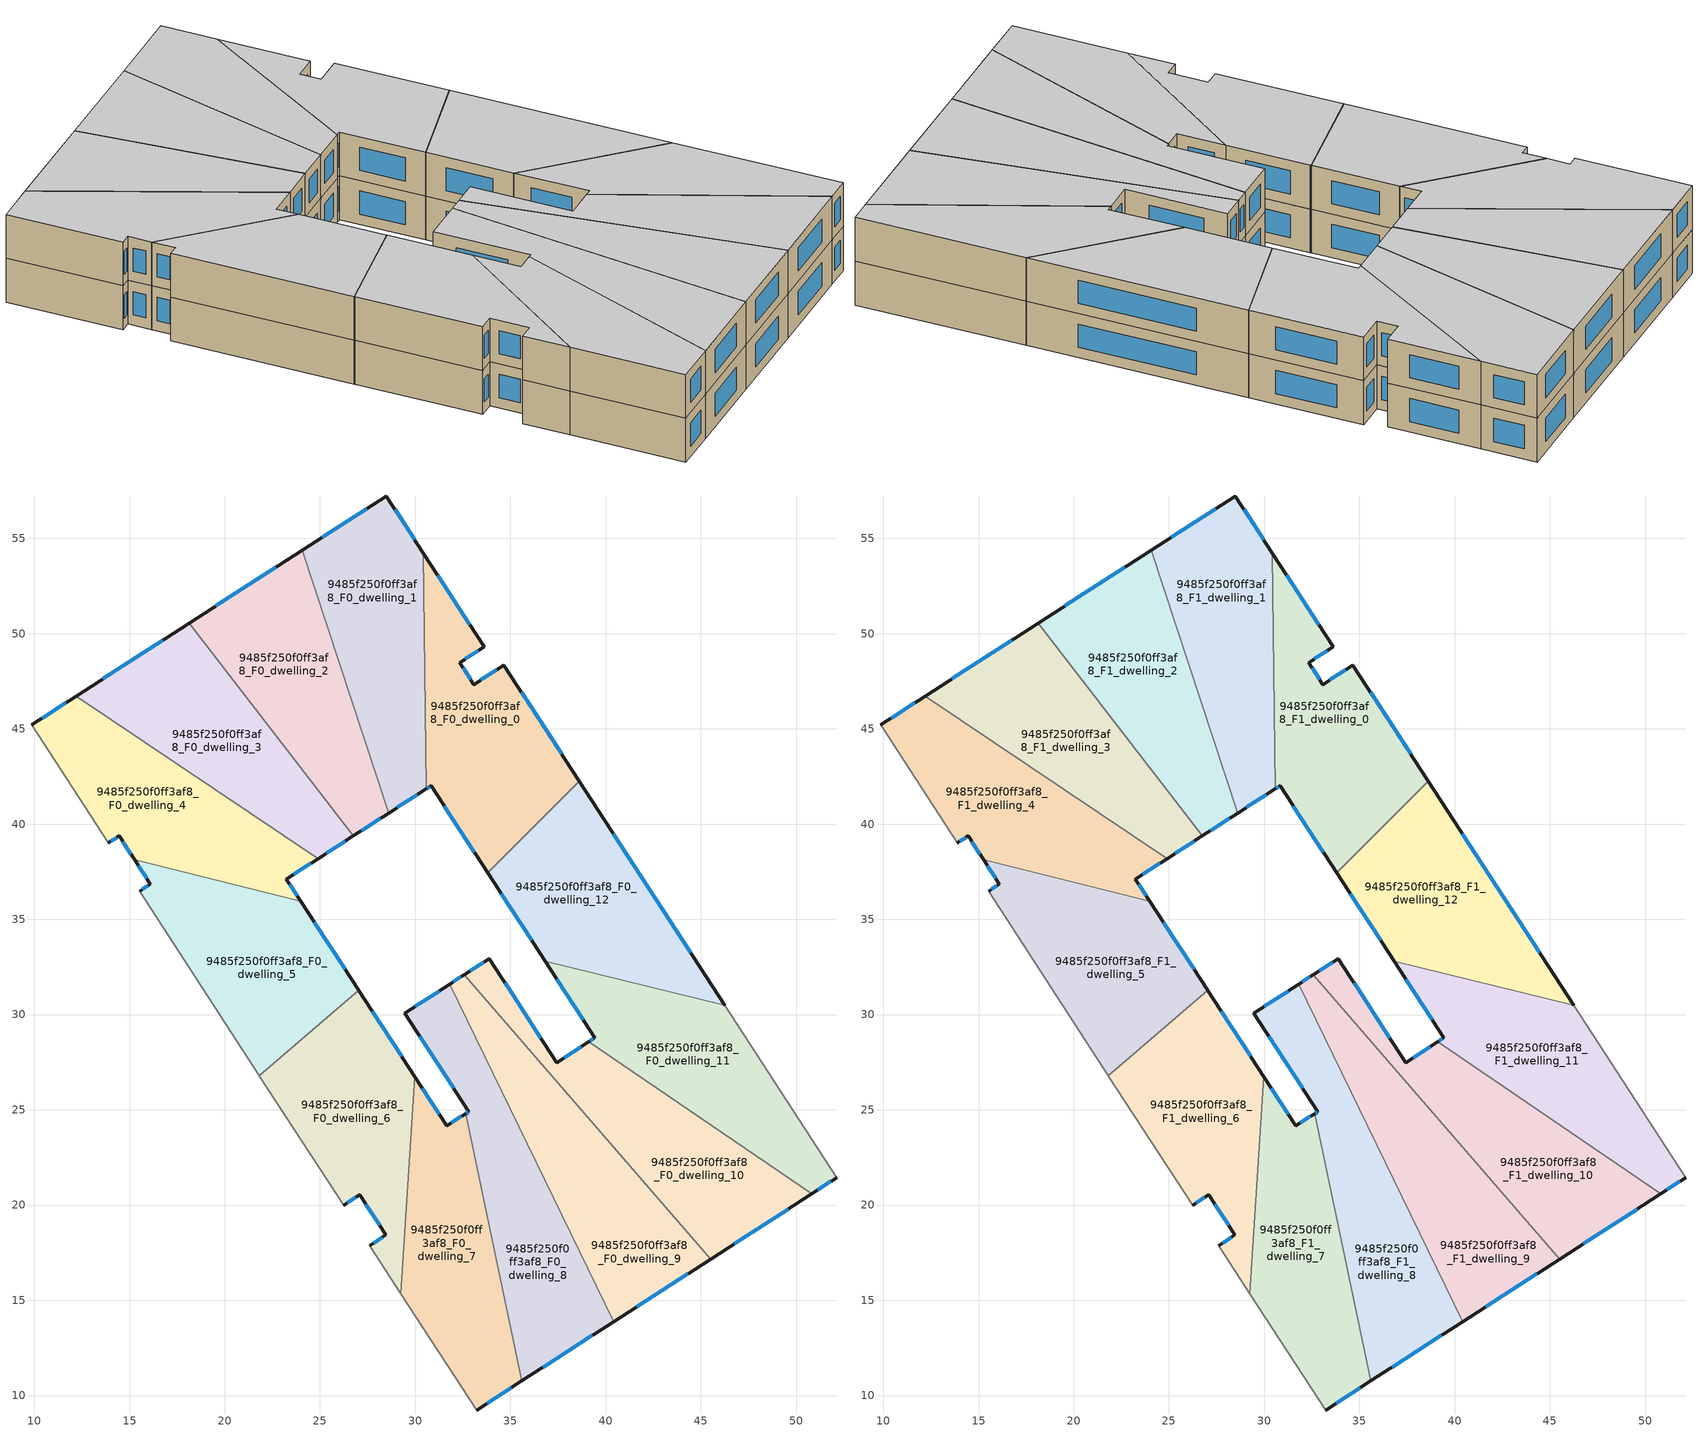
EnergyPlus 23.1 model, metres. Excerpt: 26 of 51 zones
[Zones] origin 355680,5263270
9485f250f0ff3af8_F0_dwelling_0
 floor ground (EU_floor_Construction): 33.62,49.3 32.34,48.48 33.09,47.33 34.66,48.35 38.61,42.26 33.8,37.45 30.83,42.01 30.58,41.85 30.43,54.22 z0
 wall outside (EU_wall_Construction): 38.61,42.26 34.66,48.35 33.09,47.33 32.34,48.48 33.62,49.3 30.43,54.22 / 30.58,41.85 30.83,42.01 33.8,37.45 z0:3
 wall to 9485f250f0ff3af8_F0_dwelling_12 (EU_wall_Construction): 33.8,37.45 38.61,42.26 z0:3
 wall to 9485f250f0ff3af8_F0_dwelling_1 (EU_wall_Construction): 30.43,54.22 30.58,41.85 z0:3
 window (EU_Window_Construction): 32.91,47.6 32.51,48.21 / 34.29,48.11 33.45,47.57 / 37.68,43.69 35.58,46.92 / 31.53,40.94 33.1,38.52 / 30.63,41.89 30.77,41.97 / 32.87,50.46 31.18,53.07 / 32.64,48.67 33.32,49.11 z0.7:2.3
9485f250f0ff3af8_F0_dwelling_1
 floor ground (EU_floor_Construction): 28.48,57.23 30.43,54.22 30.58,41.85 28.61,40.58 24.08,54.38 z0
 wall outside (EU_wall_Construction): 28.61,40.58 30.58,41.85 / 30.43,54.22 28.48,57.23 24.08,54.38 z0:3
 wall to 9485f250f0ff3af8_F0_dwelling_2 (EU_wall_Construction): 24.08,54.38 28.61,40.58 z0:3
 window (EU_Window_Construction): 29.07,40.88 30.11,41.55 / 27.45,56.56 25.11,55.05 / 29.98,54.93 28.94,56.52 z0.7:2.3
9485f250f0ff3af8_F0_dwelling_10
 floor ground (EU_floor_Construction): 50.83,20.6 45.51,17.17 32.58,32.09 33.9,32.94 37.43,27.48 39.11,28.57 z0
 wall outside (EU_wall_Construction): 39.11,28.57 37.43,27.48 33.9,32.94 32.58,32.09 / 45.51,17.17 50.83,20.6 z0:3
 wall to 9485f250f0ff3af8_F0_dwelling_9 (EU_wall_Construction): 32.58,32.09 45.51,17.17 z0:3
 wall to 9485f250f0ff3af8_F0_dwelling_11 (EU_wall_Construction): 50.83,20.6 39.11,28.57 z0:3
 window (EU_Window_Construction): 36.6,28.76 34.73,31.66 / 38.71,28.31 37.83,27.74 / 46.76,17.97 49.58,19.79 / 33.59,32.74 32.89,32.29 z0.7:2.3
9485f250f0ff3af8_F0_dwelling_11
 floor ground (EU_floor_Construction): 46.26,30.48 52.14,21.44 50.83,20.6 39.11,28.57 39.43,28.78 36.82,32.8 z0
 wall outside (EU_wall_Construction): 36.82,32.8 39.43,28.78 39.11,28.57 / 50.83,20.6 52.14,21.44 z0:3
 wall to 9485f250f0ff3af8_F0_dwelling_12 (EU_wall_Construction): 46.26,30.48 36.82,32.8 z0:3
 wall adiabatic (EU_wall_Construction): 52.14,21.44 46.26,30.48 z0:3
 window (EU_Window_Construction): 39.36,28.73 39.18,28.62 / 37.43,31.86 38.82,29.72 / 51.14,20.79 51.83,21.24 z0.7:2.3
9485f250f0ff3af8_F0_dwelling_12
 floor ground (EU_floor_Construction): 38.61,42.26 46.26,30.48 36.82,32.8 33.8,37.45 z0
 wall outside (EU_wall_Construction): 33.8,37.45 36.82,32.8 / 46.26,30.48 38.61,42.26 z0:3
 window (EU_Window_Construction): 34.51,36.35 36.11,33.89 / 44.46,33.25 40.41,39.49 z0.7:2.3
9485f250f0ff3af8_F0_dwelling_2
 floor ground (EU_floor_Construction): 24.08,54.38 28.61,40.58 26.75,39.38 18.14,50.55 z0
 wall outside (EU_wall_Construction): 26.75,39.38 28.61,40.58 / 24.08,54.38 18.14,50.55 z0:3
 wall to 9485f250f0ff3af8_F0_dwelling_3 (EU_wall_Construction): 18.14,50.55 26.75,39.38 z0:3
 window (EU_Window_Construction): 27.19,39.66 28.17,40.3 / 22.68,53.48 19.54,51.45 z0.7:2.3
9485f250f0ff3af8_F0_dwelling_3
 floor ground (EU_floor_Construction): 18.14,50.55 26.75,39.38 24.9,38.19 12.2,46.72 z0
 wall outside (EU_wall_Construction): 24.9,38.19 26.75,39.38 / 18.14,50.55 12.2,46.72 z0:3
 wall to 9485f250f0ff3af8_F0_dwelling_4 (EU_wall_Construction): 12.2,46.72 24.9,38.19 z0:3
 window (EU_Window_Construction): 25.33,38.47 26.32,39.1 / 16.75,49.65 13.6,47.62 z0.7:2.3
9485f250f0ff3af8_F0_dwelling_4
 floor ground (EU_floor_Construction): 24.9,38.19 23.24,37.12 23.99,35.96 15.27,38.12 14.45,39.38 13.89,39.02 9.86,45.21 12.2,46.72 z0
 wall outside (EU_wall_Construction): 12.2,46.72 9.86,45.21 / 23.99,35.96 23.24,37.12 24.9,38.19 / 13.89,39.02 14.45,39.38 15.27,38.12 z0:3
 wall adiabatic (EU_wall_Construction): 9.86,45.21 13.89,39.02 z0:3
 wall to 9485f250f0ff3af8_F0_dwelling_5 (EU_wall_Construction): 15.27,38.12 23.99,35.96 z0:3
 window (EU_Window_Construction): 11.65,46.37 10.41,45.56 / 23.63,37.37 24.51,37.94 / 23.82,36.23 23.42,36.85 / 14.64,39.09 15.08,38.42 / 14.02,39.1 14.32,39.3 z0.7:2.3
9485f250f0ff3af8_F0_dwelling_5
 floor ground (EU_floor_Construction): 23.99,35.96 27.04,31.27 21.82,26.79 15.53,36.49 16.09,36.85 15.27,38.12 z0
 wall outside (EU_wall_Construction): 15.27,38.12 16.09,36.85 15.53,36.49 / 27.04,31.27 23.99,35.96 z0:3
 wall to 9485f250f0ff3af8_F0_dwelling_6 (EU_wall_Construction): 21.82,26.79 27.04,31.27 z0:3
 wall adiabatic (EU_wall_Construction): 15.53,36.49 21.82,26.79 z0:3
 window (EU_Window_Construction): 15.96,36.76 15.66,36.57 / 15.46,37.82 15.9,37.15 / 26.33,32.37 24.71,34.86 z0.7:2.3
9485f250f0ff3af8_F0_dwelling_6
 floor ground (EU_floor_Construction): 27.07,31.23 29.98,26.75 29.25,15.35 27.61,17.87 28.46,18.43 27.09,20.54 26.24,19.99 21.85,26.75 21.82,26.79 27.04,31.27 z0
 wall outside (EU_wall_Construction): 26.24,19.99 27.09,20.54 28.46,18.43 27.61,17.87 / 29.98,26.75 27.07,31.23 27.04,31.27 z0:3
 wall adiabatic (EU_wall_Construction): 21.82,26.79 21.85,26.75 26.24,19.99 / 27.61,17.87 29.25,15.35 z0:3
 wall to 9485f250f0ff3af8_F0_dwelling_7 (EU_wall_Construction): 29.25,15.35 29.98,26.75 z0:3
 window (EU_Window_Construction): 27.41,20.05 28.14,18.93 / 26.44,20.12 26.89,20.41 / 29.29,27.8 27.75,30.18 / 28.26,18.3 27.81,18 z0.7:2.3
9485f250f0ff3af8_F0_dwelling_7
 floor ground (EU_floor_Construction): 32.65,24.8 35.59,10.76 33.23,9.24 29.25,15.35 29.98,26.75 31.66,24.16 z0
 wall outside (EU_wall_Construction): 32.65,24.8 31.66,24.16 29.98,26.75 / 33.23,9.24 35.59,10.76 z0:3
 wall to 9485f250f0ff3af8_F0_dwelling_8 (EU_wall_Construction): 35.59,10.76 32.65,24.8 z0:3
 wall adiabatic (EU_wall_Construction): 29.25,15.35 33.23,9.24 z0:3
 window (EU_Window_Construction): 31.27,24.76 30.37,26.14 / 32.42,24.65 31.9,24.31 / 33.79,9.6 35.04,10.41 z0.7:2.3
9485f250f0ff3af8_F0_dwelling_8
 floor ground (EU_floor_Construction): 31.82,31.59 40.43,13.88 35.59,10.76 32.65,24.8 32.81,24.91 29.46,30.07 z0
 wall outside (EU_wall_Construction): 31.82,31.59 29.46,30.07 32.81,24.91 32.65,24.8 / 35.59,10.76 40.43,13.88 z0:3
 wall to 9485f250f0ff3af8_F0_dwelling_9 (EU_wall_Construction): 40.43,13.88 31.82,31.59 z0:3
 window (EU_Window_Construction): 31.26,31.24 30.01,30.43 / 36.73,11.5 39.29,13.15 / 32.77,24.88 32.69,24.83 / 30.25,28.86 32.02,26.12 z0.7:2.3
9485f250f0ff3af8_F0_dwelling_9
 floor ground (EU_floor_Construction): 32.58,32.09 45.51,17.17 40.43,13.88 31.82,31.59 z0
 wall outside (EU_wall_Construction): 40.43,13.88 45.51,17.17 / 32.58,32.09 31.82,31.59 z0:3
 window (EU_Window_Construction): 41.62,14.65 44.32,16.39 / 32.4,31.97 32,31.71 z0.7:2.3
9485f250f0ff3af8_F1_dwelling_0
 floor to 9485f250f0ff3af8_F0_dwelling_0 (EU_floor_Construction): 33.62,49.3 32.34,48.48 33.09,47.33 34.66,48.35 38.61,42.26 33.8,37.45 30.83,42.01 30.58,41.85 30.43,54.22 z3
 wall outside (EU_wall_Construction): 38.61,42.26 34.66,48.35 33.09,47.33 32.34,48.48 33.62,49.3 30.43,54.22 / 30.58,41.85 30.83,42.01 33.8,37.45 z3:6
 wall to 9485f250f0ff3af8_F1_dwelling_12 (EU_wall_Construction): 33.8,37.45 38.61,42.26 z3:6
 wall to 9485f250f0ff3af8_F1_dwelling_1 (EU_wall_Construction): 30.43,54.22 30.58,41.85 z3:6
 window (EU_Window_Construction): 32.91,47.6 32.51,48.21 / 34.29,48.11 33.45,47.57 / 37.68,43.69 35.58,46.92 / 31.53,40.94 33.1,38.52 / 30.63,41.89 30.77,41.97 / 32.87,50.46 31.18,53.07 / 32.64,48.67 33.32,49.11 z3.7:5.3
 ceiling to 9485f250f0ff3af8_F2_dwelling_0 (EU_floor_Construction): 38.61,42.26 34.66,48.35 33.09,47.33 32.34,48.48 33.62,49.3 30.43,54.22 30.58,41.85 30.83,42.01 33.8,37.45 z6
9485f250f0ff3af8_F1_dwelling_1
 floor to 9485f250f0ff3af8_F0_dwelling_1 (EU_floor_Construction): 28.48,57.23 30.43,54.22 30.58,41.85 28.61,40.58 24.08,54.38 z3
 wall outside (EU_wall_Construction): 28.61,40.58 30.58,41.85 / 30.43,54.22 28.48,57.23 24.08,54.38 z3:6
 wall to 9485f250f0ff3af8_F1_dwelling_2 (EU_wall_Construction): 24.08,54.38 28.61,40.58 z3:6
 window (EU_Window_Construction): 29.07,40.88 30.11,41.55 / 27.45,56.56 25.11,55.05 / 29.98,54.93 28.94,56.52 z3.7:5.3
 ceiling to 9485f250f0ff3af8_F2_dwelling_1 (EU_floor_Construction): 30.58,41.85 30.43,54.22 28.48,57.23 24.08,54.38 28.61,40.58 z6
9485f250f0ff3af8_F1_dwelling_10
 floor to 9485f250f0ff3af8_F0_dwelling_10 (EU_floor_Construction): 50.83,20.6 45.51,17.17 32.58,32.09 33.9,32.94 37.43,27.48 39.11,28.57 z3
 wall outside (EU_wall_Construction): 39.11,28.57 37.43,27.48 33.9,32.94 32.58,32.09 / 45.51,17.17 50.83,20.6 z3:6
 wall to 9485f250f0ff3af8_F1_dwelling_9 (EU_wall_Construction): 32.58,32.09 45.51,17.17 z3:6
 wall to 9485f250f0ff3af8_F1_dwelling_11 (EU_wall_Construction): 50.83,20.6 39.11,28.57 z3:6
 window (EU_Window_Construction): 36.6,28.76 34.73,31.66 / 38.71,28.31 37.83,27.74 / 46.76,17.97 49.58,19.79 / 33.59,32.74 32.89,32.29 z3.7:5.3
 ceiling to 9485f250f0ff3af8_F2_dwelling_10 (EU_floor_Construction): 50.83,20.6 39.11,28.57 37.43,27.48 33.9,32.94 32.58,32.09 45.51,17.17 z6
9485f250f0ff3af8_F1_dwelling_11
 floor to 9485f250f0ff3af8_F0_dwelling_11 (EU_floor_Construction): 46.26,30.48 52.14,21.44 50.83,20.6 39.11,28.57 39.43,28.78 36.82,32.8 z3
 wall outside (EU_wall_Construction): 36.82,32.8 39.43,28.78 39.11,28.57 / 50.83,20.6 52.14,21.44 z3:6
 wall to 9485f250f0ff3af8_F1_dwelling_12 (EU_wall_Construction): 46.26,30.48 36.82,32.8 z3:6
 wall adiabatic (EU_wall_Construction): 52.14,21.44 46.26,30.48 z3:6
 window (EU_Window_Construction): 39.36,28.73 39.18,28.62 / 37.43,31.86 38.82,29.72 / 51.14,20.79 51.83,21.24 z3.7:5.3
 ceiling to 9485f250f0ff3af8_F2_dwelling_11 (EU_floor_Construction): 52.14,21.44 46.26,30.48 36.82,32.8 39.43,28.78 39.11,28.57 50.83,20.6 z6
9485f250f0ff3af8_F1_dwelling_12
 floor to 9485f250f0ff3af8_F0_dwelling_12 (EU_floor_Construction): 38.61,42.26 46.26,30.48 36.82,32.8 33.8,37.45 z3
 wall outside (EU_wall_Construction): 33.8,37.45 36.82,32.8 / 46.26,30.48 38.61,42.26 z3:6
 window (EU_Window_Construction): 34.51,36.35 36.11,33.89 / 44.46,33.25 40.41,39.49 z3.7:5.3
 ceiling to 9485f250f0ff3af8_F2_dwelling_12 (EU_floor_Construction): 46.26,30.48 38.61,42.26 33.8,37.45 36.82,32.8 z6
9485f250f0ff3af8_F1_dwelling_2
 floor to 9485f250f0ff3af8_F0_dwelling_2 (EU_floor_Construction): 24.08,54.38 28.61,40.58 26.75,39.38 18.14,50.55 z3
 wall outside (EU_wall_Construction): 26.75,39.38 28.61,40.58 / 24.08,54.38 18.14,50.55 z3:6
 wall to 9485f250f0ff3af8_F1_dwelling_3 (EU_wall_Construction): 18.14,50.55 26.75,39.38 z3:6
 window (EU_Window_Construction): 27.19,39.66 28.17,40.3 / 22.68,53.48 19.54,51.45 z3.7:5.3
 ceiling to 9485f250f0ff3af8_F2_dwelling_2 (EU_floor_Construction): 28.61,40.58 24.08,54.38 18.14,50.55 26.75,39.38 z6
9485f250f0ff3af8_F1_dwelling_3
 floor to 9485f250f0ff3af8_F0_dwelling_3 (EU_floor_Construction): 18.14,50.55 26.75,39.38 24.9,38.19 12.2,46.72 z3
 wall outside (EU_wall_Construction): 24.9,38.19 26.75,39.38 / 18.14,50.55 12.2,46.72 z3:6
 wall to 9485f250f0ff3af8_F1_dwelling_4 (EU_wall_Construction): 12.2,46.72 24.9,38.19 z3:6
 window (EU_Window_Construction): 25.33,38.47 26.32,39.1 / 16.75,49.65 13.6,47.62 z3.7:5.3
 ceiling to 9485f250f0ff3af8_F2_dwelling_3 (EU_floor_Construction): 26.75,39.38 18.14,50.55 12.2,46.72 24.9,38.19 z6
9485f250f0ff3af8_F1_dwelling_4
 floor to 9485f250f0ff3af8_F0_dwelling_4 (EU_floor_Construction): 24.9,38.19 23.24,37.12 23.99,35.96 15.27,38.12 14.45,39.38 13.89,39.02 9.86,45.21 12.2,46.72 z3
 wall outside (EU_wall_Construction): 12.2,46.72 9.86,45.21 / 23.99,35.96 23.24,37.12 24.9,38.19 / 13.89,39.02 14.45,39.38 15.27,38.12 z3:6
 wall adiabatic (EU_wall_Construction): 9.86,45.21 13.89,39.02 z3:6
 wall to 9485f250f0ff3af8_F1_dwelling_5 (EU_wall_Construction): 15.27,38.12 23.99,35.96 z3:6
 window (EU_Window_Construction): 11.65,46.37 10.41,45.56 / 23.63,37.37 24.51,37.94 / 23.82,36.23 23.42,36.85 / 14.64,39.09 15.08,38.42 / 14.02,39.1 14.32,39.3 z3.7:5.3
 ceiling to 9485f250f0ff3af8_F2_dwelling_4 (EU_floor_Construction): 23.99,35.96 23.24,37.12 24.9,38.19 12.2,46.72 9.86,45.21 13.89,39.02 14.45,39.38 15.27,38.12 z6
9485f250f0ff3af8_F1_dwelling_5
 floor to 9485f250f0ff3af8_F0_dwelling_5 (EU_floor_Construction): 23.99,35.96 27.04,31.27 21.82,26.79 15.53,36.49 16.09,36.85 15.27,38.12 z3
 wall outside (EU_wall_Construction): 15.27,38.12 16.09,36.85 15.53,36.49 / 27.04,31.27 23.99,35.96 z3:6
 wall to 9485f250f0ff3af8_F1_dwelling_6 (EU_wall_Construction): 21.82,26.79 27.04,31.27 z3:6
 wall adiabatic (EU_wall_Construction): 15.53,36.49 21.82,26.79 z3:6
 window (EU_Window_Construction): 15.96,36.76 15.66,36.57 / 15.46,37.82 15.9,37.15 / 26.33,32.37 24.71,34.86 z3.7:5.3
 ceiling to 9485f250f0ff3af8_F2_dwelling_5 (EU_floor_Construction): 27.04,31.27 23.99,35.96 15.27,38.12 16.09,36.85 15.53,36.49 21.82,26.79 z6
9485f250f0ff3af8_F1_dwelling_6
 floor to 9485f250f0ff3af8_F0_dwelling_6 (EU_floor_Construction): 27.07,31.23 29.98,26.75 29.25,15.35 27.61,17.87 28.46,18.43 27.09,20.54 26.24,19.99 21.85,26.75 21.82,26.79 27.04,31.27 z3
 wall outside (EU_wall_Construction): 26.24,19.99 27.09,20.54 28.46,18.43 27.61,17.87 / 29.98,26.75 27.07,31.23 27.04,31.27 z3:6
 wall adiabatic (EU_wall_Construction): 21.82,26.79 21.85,26.75 26.24,19.99 / 27.61,17.87 29.25,15.35 z3:6
 wall to 9485f250f0ff3af8_F1_dwelling_7 (EU_wall_Construction): 29.25,15.35 29.98,26.75 z3:6
 window (EU_Window_Construction): 27.41,20.05 28.14,18.93 / 26.44,20.12 26.89,20.41 / 29.29,27.8 27.75,30.18 / 28.26,18.3 27.81,18 z3.7:5.3
 ceiling to 9485f250f0ff3af8_F2_dwelling_6 (EU_floor_Construction): 29.25,15.35 29.98,26.75 27.07,31.23 27.04,31.27 21.82,26.79 21.85,26.75 26.24,19.99 27.09,20.54 28.46,18.43 27.61,17.87 z6
9485f250f0ff3af8_F1_dwelling_7
 floor to 9485f250f0ff3af8_F0_dwelling_7 (EU_floor_Construction): 32.65,24.8 35.59,10.76 33.23,9.24 29.25,15.35 29.98,26.75 31.66,24.16 z3
 wall outside (EU_wall_Construction): 32.65,24.8 31.66,24.16 29.98,26.75 / 33.23,9.24 35.59,10.76 z3:6
 wall to 9485f250f0ff3af8_F1_dwelling_8 (EU_wall_Construction): 35.59,10.76 32.65,24.8 z3:6
 wall adiabatic (EU_wall_Construction): 29.25,15.35 33.23,9.24 z3:6
 window (EU_Window_Construction): 31.27,24.76 30.37,26.14 / 32.42,24.65 31.9,24.31 / 33.79,9.6 35.04,10.41 z3.7:5.3
 ceiling to 9485f250f0ff3af8_F2_dwelling_7 (EU_floor_Construction): 35.59,10.76 32.65,24.8 31.66,24.16 29.98,26.75 29.25,15.35 33.23,9.24 z6
9485f250f0ff3af8_F1_dwelling_8
 floor to 9485f250f0ff3af8_F0_dwelling_8 (EU_floor_Construction): 31.82,31.59 40.43,13.88 35.59,10.76 32.65,24.8 32.81,24.91 29.46,30.07 z3
 wall outside (EU_wall_Construction): 31.82,31.59 29.46,30.07 32.81,24.91 32.65,24.8 / 35.59,10.76 40.43,13.88 z3:6
 wall to 9485f250f0ff3af8_F1_dwelling_9 (EU_wall_Construction): 40.43,13.88 31.82,31.59 z3:6
 window (EU_Window_Construction): 31.26,31.24 30.01,30.43 / 36.73,11.5 39.29,13.15 / 32.77,24.88 32.69,24.83 / 30.25,28.86 32.02,26.12 z3.7:5.3
 ceiling to 9485f250f0ff3af8_F2_dwelling_8 (EU_floor_Construction): 40.43,13.88 31.82,31.59 29.46,30.07 32.81,24.91 32.65,24.8 35.59,10.76 z6
9485f250f0ff3af8_F1_dwelling_9
 floor to 9485f250f0ff3af8_F0_dwelling_9 (EU_floor_Construction): 32.58,32.09 45.51,17.17 40.43,13.88 31.82,31.59 z3
 wall outside (EU_wall_Construction): 40.43,13.88 45.51,17.17 / 32.58,32.09 31.82,31.59 z3:6
 window (EU_Window_Construction): 41.62,14.65 44.32,16.39 / 32.4,31.97 32,31.71 z3.7:5.3
 ceiling to 9485f250f0ff3af8_F2_dwelling_9 (EU_floor_Construction): 45.51,17.17 32.58,32.09 31.82,31.59 40.43,13.88 z6
[Building]
EU S2 Campaign: North Axis=0; Terrain=City; Solar Distribution=FullExterior
[Site:Location]
Budapest.Ferenc.Liszt.Intl.AP: Latitude=47.437; Longitude=19.256; Time Zone=1; Elevation=185
[SizingPeriod:WeatherFileDays]
AnnualSizingPeriod: Begin Month=1; Begin Day of Month=1; End Month=12; End Day of Month=31; Day of Week for Start Day=Monday; Use Weather File Daylight Saving Period=No; Use Weather File Rain and Snow Indicators=No
[MATERIAL]
EU_InternalMass_Material: Roughness=MediumRough; Thickness=0.1; Conductivity=1; Density=1800; Specific Heat=900; Thermal Absorptance=0.9; Solar Absorptance=0.7; Visible Absorptance=0.7
[MATERIAL:NOMASS] Roughness=MediumRough; Thermal Absorptance=0.9; Solar Absorptance=0.7; Visible Absorptance=0.7
Name | Thermal Resistance
EU_wall_NoMass | 0.832559
EU_floor_NoMass | 0.872794
[WINDOWMATERIAL:SIMPLEGLAZINGSYSTEM]
EU_Window_SimpleGlazing: UFactor=2.79869; Solar Heat Gain Coefficient=0.75; Visible Transmittance=0.75
[CONSTRUCTION]
EU_wall_Construction: EU_wall_NoMass
EU_floor_Construction: EU_floor_NoMass
EU_Window_Construction: EU_Window_SimpleGlazing
EU_InternalMass_Construction: EU_InternalMass_Material
[ZONE] Type=1; Multiplier=1; Ceiling Height=autocalculate; Floor Area=autocalculate; Part of Total Floor Area=Yes
Name | Volume
9485f250f0ff3af8_F0_dwelling_0; 9485f250f0ff3af8_F1_dwelling_0 | 195.486
9485f250f0ff3af8_F0_dwelling_1; 9485f250f0ff3af8_F1_dwelling_1 | 195.469
9485f250f0ff3af8_F0_dwelling_10; 9485f250f0ff3af8_F1_dwelling_10 | 197.492
9485f250f0ff3af8_F0_dwelling_11; 9485f250f0ff3af8_F1_dwelling_11 | 193.465
9485f250f0ff3af8_F0_dwelling_12; 9485f250f0ff3af8_F1_dwelling_12 | 195.493
9485f250f0ff3af8_F0_dwelling_2; 9485f250f0ff3af8_F1_dwelling_2 | 195.481
9485f250f0ff3af8_F0_dwelling_3; 9485f250f0ff3af8_F1_dwelling_3 | 195.498
9485f250f0ff3af8_F0_dwelling_4; 9485f250f0ff3af8_F1_dwelling_4 | 195.478
9485f250f0ff3af8_F0_dwelling_5; 9485f250f0ff3af8_F1_dwelling_5 | 194.452
9485f250f0ff3af8_F0_dwelling_6; 9485f250f0ff3af8_F1_dwelling_6 | 186.937
9485f250f0ff3af8_F0_dwelling_7; 9485f250f0ff3af8_F1_dwelling_7 | 186.387
9485f250f0ff3af8_F0_dwelling_8; 9485f250f0ff3af8_F1_dwelling_8 | 205.27
9485f250f0ff3af8_F0_dwelling_9; 9485f250f0ff3af8_F1_dwelling_9 | 204.333
[INTERNALMASS] Construction=EU_InternalMass_Construction
Name | Zone or ZoneList | Surface Area
9485f250f0ff3af8_F0_dwelling_0_EU_InternalMass | 9485f250f0ff3af8_F0_dwelling_0 | 65.1623
9485f250f0ff3af8_F0_dwelling_1_EU_InternalMass | 9485f250f0ff3af8_F0_dwelling_1 | 65.1566
9485f250f0ff3af8_F0_dwelling_2_EU_InternalMass | 9485f250f0ff3af8_F0_dwelling_2 | 65.1602
9485f250f0ff3af8_F0_dwelling_3_EU_InternalMass | 9485f250f0ff3af8_F0_dwelling_3 | 65.1662
9485f250f0ff3af8_F0_dwelling_4_EU_InternalMass | 9485f250f0ff3af8_F0_dwelling_4 | 65.1592
9485f250f0ff3af8_F0_dwelling_5_EU_InternalMass | 9485f250f0ff3af8_F0_dwelling_5 | 64.8161
9485f250f0ff3af8_F0_dwelling_6_EU_InternalMass | 9485f250f0ff3af8_F0_dwelling_6 | 62.3179
9485f250f0ff3af8_F0_dwelling_7_EU_InternalMass | 9485f250f0ff3af8_F0_dwelling_7 | 62.1236
9485f250f0ff3af8_F0_dwelling_8_EU_InternalMass | 9485f250f0ff3af8_F0_dwelling_8 | 68.4243
9485f250f0ff3af8_F0_dwelling_9_EU_InternalMass | 9485f250f0ff3af8_F0_dwelling_9 | 68.1094
9485f250f0ff3af8_F0_dwelling_10_EU_InternalMass | 9485f250f0ff3af8_F0_dwelling_10 | 65.8312
9485f250f0ff3af8_F0_dwelling_11_EU_InternalMass | 9485f250f0ff3af8_F0_dwelling_11 | 64.4885
9485f250f0ff3af8_F0_dwelling_12_EU_InternalMass | 9485f250f0ff3af8_F0_dwelling_12 | 65.164
9485f250f0ff3af8_F1_dwelling_0_EU_InternalMass | 9485f250f0ff3af8_F1_dwelling_0 | 65.1623
9485f250f0ff3af8_F1_dwelling_1_EU_InternalMass | 9485f250f0ff3af8_F1_dwelling_1 | 65.1566
9485f250f0ff3af8_F1_dwelling_2_EU_InternalMass | 9485f250f0ff3af8_F1_dwelling_2 | 65.1602
9485f250f0ff3af8_F1_dwelling_3_EU_InternalMass | 9485f250f0ff3af8_F1_dwelling_3 | 65.1662
9485f250f0ff3af8_F1_dwelling_4_EU_InternalMass | 9485f250f0ff3af8_F1_dwelling_4 | 65.1592
9485f250f0ff3af8_F1_dwelling_5_EU_InternalMass | 9485f250f0ff3af8_F1_dwelling_5 | 64.8161
9485f250f0ff3af8_F1_dwelling_6_EU_InternalMass | 9485f250f0ff3af8_F1_dwelling_6 | 62.3179
9485f250f0ff3af8_F1_dwelling_7_EU_InternalMass | 9485f250f0ff3af8_F1_dwelling_7 | 62.1236
9485f250f0ff3af8_F1_dwelling_8_EU_InternalMass | 9485f250f0ff3af8_F1_dwelling_8 | 68.4243
9485f250f0ff3af8_F1_dwelling_9_EU_InternalMass | 9485f250f0ff3af8_F1_dwelling_9 | 68.1094
9485f250f0ff3af8_F1_dwelling_10_EU_InternalMass | 9485f250f0ff3af8_F1_dwelling_10 | 65.8312
9485f250f0ff3af8_F1_dwelling_11_EU_InternalMass | 9485f250f0ff3af8_F1_dwelling_11 | 64.4885
9485f250f0ff3af8_F1_dwelling_12_EU_InternalMass | 9485f250f0ff3af8_F1_dwelling_12 | 65.164
[OTHEREQUIPMENT] Fuel Type=Electricity; Design Level Calculation Method=Watts/Area; Power per Zone Floor Area=1; Fraction Latent=0; Fraction Radiant=0; Fraction Lost=0; Carbon Dioxide Generation Rate=0; EndUse Subcategory=EU_Step8_InternalGains
Name | Zone or ZoneList or Space or SpaceList | Schedule
EU_Step8_InternalGain_9485f250f0ff3af8_F0_dwelling_0_f000 | 9485f250f0ff3af8_F0_dwelling_0 | EU_Step8_GainSchedule_9485f250f0ff3af8_F0_dwelling_0_f000
EU_Step8_InternalGain_9485f250f0ff3af8_F0_dwelling_1_f000 | 9485f250f0ff3af8_F0_dwelling_1 | EU_Step8_GainSchedule_9485f250f0ff3af8_F0_dwelling_1_f000
EU_Step8_InternalGain_9485f250f0ff3af8_F0_dwelling_2_f000 | 9485f250f0ff3af8_F0_dwelling_2 | EU_Step8_GainSchedule_9485f250f0ff3af8_F0_dwelling_2_f000
EU_Step8_InternalGain_9485f250f0ff3af8_F0_dwelling_3_f000 | 9485f250f0ff3af8_F0_dwelling_3 | EU_Step8_GainSchedule_9485f250f0ff3af8_F0_dwelling_3_f000
EU_Step8_InternalGain_9485f250f0ff3af8_F0_dwelling_4_f000 | 9485f250f0ff3af8_F0_dwelling_4 | EU_Step8_GainSchedule_9485f250f0ff3af8_F0_dwelling_4_f000
EU_Step8_InternalGain_9485f250f0ff3af8_F0_dwelling_5_f000 | 9485f250f0ff3af8_F0_dwelling_5 | EU_Step8_GainSchedule_9485f250f0ff3af8_F0_dwelling_5_f000
EU_Step8_InternalGain_9485f250f0ff3af8_F0_dwelling_6_f000 | 9485f250f0ff3af8_F0_dwelling_6 | EU_Step8_GainSchedule_9485f250f0ff3af8_F0_dwelling_6_f000
EU_Step8_InternalGain_9485f250f0ff3af8_F0_dwelling_7_f000 | 9485f250f0ff3af8_F0_dwelling_7 | EU_Step8_GainSchedule_9485f250f0ff3af8_F0_dwelling_7_f000
EU_Step8_InternalGain_9485f250f0ff3af8_F0_dwelling_8_f000 | 9485f250f0ff3af8_F0_dwelling_8 | EU_Step8_GainSchedule_9485f250f0ff3af8_F0_dwelling_8_f000
EU_Step8_InternalGain_9485f250f0ff3af8_F0_dwelling_9_f000 | 9485f250f0ff3af8_F0_dwelling_9 | EU_Step8_GainSchedule_9485f250f0ff3af8_F0_dwelling_9_f000
EU_Step8_InternalGain_9485f250f0ff3af8_F0_dwelling_10_f000 | 9485f250f0ff3af8_F0_dwelling_10 | EU_Step8_GainSchedule_9485f250f0ff3af8_F0_dwelling_10_f000
EU_Step8_InternalGain_9485f250f0ff3af8_F0_dwelling_11_f000 | 9485f250f0ff3af8_F0_dwelling_11 | EU_Step8_GainSchedule_9485f250f0ff3af8_F0_dwelling_11_f000
EU_Step8_InternalGain_9485f250f0ff3af8_F0_dwelling_12_f000 | 9485f250f0ff3af8_F0_dwelling_12 | EU_Step8_GainSchedule_9485f250f0ff3af8_F0_dwelling_12_f000
EU_Step8_InternalGain_9485f250f0ff3af8_F1_dwelling_0_f000 | 9485f250f0ff3af8_F1_dwelling_0 | EU_Step8_GainSchedule_9485f250f0ff3af8_F1_dwelling_0_f000
EU_Step8_InternalGain_9485f250f0ff3af8_F1_dwelling_1_f000 | 9485f250f0ff3af8_F1_dwelling_1 | EU_Step8_GainSchedule_9485f250f0ff3af8_F1_dwelling_1_f000
EU_Step8_InternalGain_9485f250f0ff3af8_F1_dwelling_2_f000 | 9485f250f0ff3af8_F1_dwelling_2 | EU_Step8_GainSchedule_9485f250f0ff3af8_F1_dwelling_2_f000
EU_Step8_InternalGain_9485f250f0ff3af8_F1_dwelling_3_f000 | 9485f250f0ff3af8_F1_dwelling_3 | EU_Step8_GainSchedule_9485f250f0ff3af8_F1_dwelling_3_f000
EU_Step8_InternalGain_9485f250f0ff3af8_F1_dwelling_4_f000 | 9485f250f0ff3af8_F1_dwelling_4 | EU_Step8_GainSchedule_9485f250f0ff3af8_F1_dwelling_4_f000
EU_Step8_InternalGain_9485f250f0ff3af8_F1_dwelling_5_f000 | 9485f250f0ff3af8_F1_dwelling_5 | EU_Step8_GainSchedule_9485f250f0ff3af8_F1_dwelling_5_f000
EU_Step8_InternalGain_9485f250f0ff3af8_F1_dwelling_6_f000 | 9485f250f0ff3af8_F1_dwelling_6 | EU_Step8_GainSchedule_9485f250f0ff3af8_F1_dwelling_6_f000
EU_Step8_InternalGain_9485f250f0ff3af8_F1_dwelling_7_f000 | 9485f250f0ff3af8_F1_dwelling_7 | EU_Step8_GainSchedule_9485f250f0ff3af8_F1_dwelling_7_f000
EU_Step8_InternalGain_9485f250f0ff3af8_F1_dwelling_8_f000 | 9485f250f0ff3af8_F1_dwelling_8 | EU_Step8_GainSchedule_9485f250f0ff3af8_F1_dwelling_8_f000
EU_Step8_InternalGain_9485f250f0ff3af8_F1_dwelling_9_f000 | 9485f250f0ff3af8_F1_dwelling_9 | EU_Step8_GainSchedule_9485f250f0ff3af8_F1_dwelling_9_f000
EU_Step8_InternalGain_9485f250f0ff3af8_F1_dwelling_10_f000 | 9485f250f0ff3af8_F1_dwelling_10 | EU_Step8_GainSchedule_9485f250f0ff3af8_F1_dwelling_10_f000
EU_Step8_InternalGain_9485f250f0ff3af8_F1_dwelling_11_f000 | 9485f250f0ff3af8_F1_dwelling_11 | EU_Step8_GainSchedule_9485f250f0ff3af8_F1_dwelling_11_f000
EU_Step8_InternalGain_9485f250f0ff3af8_F1_dwelling_12_f000 | 9485f250f0ff3af8_F1_dwelling_12 | EU_Step8_GainSchedule_9485f250f0ff3af8_F1_dwelling_12_f000
[ZONEVENTILATION:DESIGNFLOWRATE] Schedule=EU_AlwaysOn; Design Flow Rate Calculation Method=AirChanges/Hour; Air Changes per Hour=0.475469; Ventilation Type=Natural; Fan Pressure Rise=0; Fan Total Efficiency=1; Constant Term Coefficient=1; Temperature Term Coefficient=0; Velocity Term Coefficient=0; Velocity Squared Term Coefficient=0; Minimum Indoor Temperature=-100; Maximum Indoor Temperature=100; Delta Temperature=-100; Minimum Outdoor Temperature=-100; Maximum Outdoor Temperature=100; Maximum Wind Speed=40
Name | Zone or ZoneList or Space or SpaceList
EU_ConstantAir_9485f250f0ff3af8_F0_dwelling_0 | 9485f250f0ff3af8_F0_dwelling_0
EU_ConstantAir_9485f250f0ff3af8_F0_dwelling_1 | 9485f250f0ff3af8_F0_dwelling_1
EU_ConstantAir_9485f250f0ff3af8_F0_dwelling_2 | 9485f250f0ff3af8_F0_dwelling_2
EU_ConstantAir_9485f250f0ff3af8_F0_dwelling_3 | 9485f250f0ff3af8_F0_dwelling_3
EU_ConstantAir_9485f250f0ff3af8_F0_dwelling_4 | 9485f250f0ff3af8_F0_dwelling_4
EU_ConstantAir_9485f250f0ff3af8_F0_dwelling_5 | 9485f250f0ff3af8_F0_dwelling_5
EU_ConstantAir_9485f250f0ff3af8_F0_dwelling_6 | 9485f250f0ff3af8_F0_dwelling_6
EU_ConstantAir_9485f250f0ff3af8_F0_dwelling_7 | 9485f250f0ff3af8_F0_dwelling_7
EU_ConstantAir_9485f250f0ff3af8_F0_dwelling_8 | 9485f250f0ff3af8_F0_dwelling_8
EU_ConstantAir_9485f250f0ff3af8_F0_dwelling_9 | 9485f250f0ff3af8_F0_dwelling_9
EU_ConstantAir_9485f250f0ff3af8_F0_dwelling_10 | 9485f250f0ff3af8_F0_dwelling_10
EU_ConstantAir_9485f250f0ff3af8_F0_dwelling_11 | 9485f250f0ff3af8_F0_dwelling_11
EU_ConstantAir_9485f250f0ff3af8_F0_dwelling_12 | 9485f250f0ff3af8_F0_dwelling_12
EU_ConstantAir_9485f250f0ff3af8_F1_dwelling_0 | 9485f250f0ff3af8_F1_dwelling_0
EU_ConstantAir_9485f250f0ff3af8_F1_dwelling_1 | 9485f250f0ff3af8_F1_dwelling_1
EU_ConstantAir_9485f250f0ff3af8_F1_dwelling_2 | 9485f250f0ff3af8_F1_dwelling_2
EU_ConstantAir_9485f250f0ff3af8_F1_dwelling_3 | 9485f250f0ff3af8_F1_dwelling_3
EU_ConstantAir_9485f250f0ff3af8_F1_dwelling_4 | 9485f250f0ff3af8_F1_dwelling_4
EU_ConstantAir_9485f250f0ff3af8_F1_dwelling_5 | 9485f250f0ff3af8_F1_dwelling_5
EU_ConstantAir_9485f250f0ff3af8_F1_dwelling_6 | 9485f250f0ff3af8_F1_dwelling_6
EU_ConstantAir_9485f250f0ff3af8_F1_dwelling_7 | 9485f250f0ff3af8_F1_dwelling_7
EU_ConstantAir_9485f250f0ff3af8_F1_dwelling_8 | 9485f250f0ff3af8_F1_dwelling_8
EU_ConstantAir_9485f250f0ff3af8_F1_dwelling_9 | 9485f250f0ff3af8_F1_dwelling_9
EU_ConstantAir_9485f250f0ff3af8_F1_dwelling_10 | 9485f250f0ff3af8_F1_dwelling_10
EU_ConstantAir_9485f250f0ff3af8_F1_dwelling_11 | 9485f250f0ff3af8_F1_dwelling_11
EU_ConstantAir_9485f250f0ff3af8_F1_dwelling_12 | 9485f250f0ff3af8_F1_dwelling_12
[HVACTEMPLATE:THERMOSTAT] Constant Heating Setpoint=20; Constant Cooling Setpoint=50
EU_HeatOnly_9485f250f0ff3af8_F0_dwelling_0; EU_HeatOnly_9485f250f0ff3af8_F0_dwelling_1; EU_HeatOnly_9485f250f0ff3af8_F0_dwelling_2; EU_HeatOnly_9485f250f0ff3af8_F0_dwelling_3; EU_HeatOnly_9485f250f0ff3af8_F0_dwelling_4; EU_HeatOnly_9485f250f0ff3af8_F0_dwelling_5; EU_HeatOnly_9485f250f0ff3af8_F0_dwelling_6; EU_HeatOnly_9485f250f0ff3af8_F0_dwelling_7; EU_HeatOnly_9485f250f0ff3af8_F0_dwelling_8; EU_HeatOnly_9485f250f0ff3af8_F0_dwelling_9; EU_HeatOnly_9485f250f0ff3af8_F0_dwelling_10; EU_HeatOnly_9485f250f0ff3af8_F0_dwelling_11; EU_HeatOnly_9485f250f0ff3af8_F0_dwelling_12; EU_HeatOnly_9485f250f0ff3af8_F1_dwelling_0; EU_HeatOnly_9485f250f0ff3af8_F1_dwelling_1; EU_HeatOnly_9485f250f0ff3af8_F1_dwelling_2; EU_HeatOnly_9485f250f0ff3af8_F1_dwelling_3; EU_HeatOnly_9485f250f0ff3af8_F1_dwelling_4; EU_HeatOnly_9485f250f0ff3af8_F1_dwelling_5; EU_HeatOnly_9485f250f0ff3af8_F1_dwelling_6; EU_HeatOnly_9485f250f0ff3af8_F1_dwelling_7; EU_HeatOnly_9485f250f0ff3af8_F1_dwelling_8; EU_HeatOnly_9485f250f0ff3af8_F1_dwelling_9; EU_HeatOnly_9485f250f0ff3af8_F1_dwelling_10; EU_HeatOnly_9485f250f0ff3af8_F1_dwelling_11; EU_HeatOnly_9485f250f0ff3af8_F1_dwelling_12; EU_HeatOnly_9485f250f0ff3af8_F2_dwelling_0; EU_HeatOnly_9485f250f0ff3af8_F2_dwelling_1; EU_HeatOnly_9485f250f0ff3af8_F2_dwelling_2; EU_HeatOnly_9485f250f0ff3af8_F2_dwelling_3; EU_HeatOnly_9485f250f0ff3af8_F2_dwelling_4; EU_HeatOnly_9485f250f0ff3af8_F2_dwelling_5; EU_HeatOnly_9485f250f0ff3af8_F2_dwelling_6; EU_HeatOnly_9485f250f0ff3af8_F2_dwelling_7; EU_HeatOnly_9485f250f0ff3af8_F2_dwelling_8; EU_HeatOnly_9485f250f0ff3af8_F2_dwelling_9; EU_HeatOnly_9485f250f0ff3af8_F2_dwelling_10; EU_HeatOnly_9485f250f0ff3af8_F2_dwelling_11; EU_HeatOnly_9485f250f0ff3af8_F2_dwelling_12; EU_HeatOnly_9485f250f0ff3af8_F3_dwelling_0; EU_HeatOnly_9485f250f0ff3af8_F3_dwelling_1; EU_HeatOnly_9485f250f0ff3af8_F3_dwelling_2; EU_HeatOnly_9485f250f0ff3af8_F3_dwelling_3; EU_HeatOnly_9485f250f0ff3af8_F3_dwelling_4; EU_HeatOnly_9485f250f0ff3af8_F3_dwelling_5; EU_HeatOnly_9485f250f0ff3af8_F3_dwelling_6; EU_HeatOnly_9485f250f0ff3af8_F3_dwelling_7; EU_HeatOnly_9485f250f0ff3af8_F3_dwelling_8; EU_HeatOnly_9485f250f0ff3af8_F3_dwelling_9; EU_HeatOnly_9485f250f0ff3af8_F3_dwelling_10; EU_HeatOnly_9485f250f0ff3af8_F3_dwelling_11
[HVACTEMPLATE:ZONE:IDEALLOADSAIRSYSTEM] System Availability Schedule=EU_AlwaysOn; Maximum Heating Supply Air Temperature=50; Minimum Cooling Supply Air Temperature=13; Maximum Heating Supply Air Humidity Ratio=0.0156; Minimum Cooling Supply Air Humidity Ratio=0.0077; Heating Limit=NoLimit; Cooling Limit=NoLimit; Heating Availability Schedule=EU_AlwaysOn; Cooling Availability Schedule=EU_CoolingOff; Dehumidification Control Type=ConstantSensibleHeatRatio; Cooling Sensible Heat Ratio=0.7; Dehumidification Setpoint=60; Humidification Control Type=None; Humidification Setpoint=30; Outdoor Air Method=None; Outdoor Air Flow Rate per Person=0.00944; Outdoor Air Flow Rate per Zone Floor Area=0; Outdoor Air Flow Rate per Zone=0; Demand Controlled Ventilation Type=None; Outdoor Air Economizer Type=NoEconomizer; Heat Recovery Type=None; Sensible Heat Recovery Effectiveness=0.7; Latent Heat Recovery Effectiveness=0.65
Name | Template Thermostat
9485f250f0ff3af8_F0_dwelling_0 | EU_HeatOnly_9485f250f0ff3af8_F0_dwelling_0
9485f250f0ff3af8_F0_dwelling_1 | EU_HeatOnly_9485f250f0ff3af8_F0_dwelling_1
9485f250f0ff3af8_F0_dwelling_2 | EU_HeatOnly_9485f250f0ff3af8_F0_dwelling_2
9485f250f0ff3af8_F0_dwelling_3 | EU_HeatOnly_9485f250f0ff3af8_F0_dwelling_3
9485f250f0ff3af8_F0_dwelling_4 | EU_HeatOnly_9485f250f0ff3af8_F0_dwelling_4
9485f250f0ff3af8_F0_dwelling_5 | EU_HeatOnly_9485f250f0ff3af8_F0_dwelling_5
9485f250f0ff3af8_F0_dwelling_6 | EU_HeatOnly_9485f250f0ff3af8_F0_dwelling_6
9485f250f0ff3af8_F0_dwelling_7 | EU_HeatOnly_9485f250f0ff3af8_F0_dwelling_7
9485f250f0ff3af8_F0_dwelling_8 | EU_HeatOnly_9485f250f0ff3af8_F0_dwelling_8
9485f250f0ff3af8_F0_dwelling_9 | EU_HeatOnly_9485f250f0ff3af8_F0_dwelling_9
9485f250f0ff3af8_F0_dwelling_10 | EU_HeatOnly_9485f250f0ff3af8_F0_dwelling_10
9485f250f0ff3af8_F0_dwelling_11 | EU_HeatOnly_9485f250f0ff3af8_F0_dwelling_11
9485f250f0ff3af8_F0_dwelling_12 | EU_HeatOnly_9485f250f0ff3af8_F0_dwelling_12
9485f250f0ff3af8_F1_dwelling_0 | EU_HeatOnly_9485f250f0ff3af8_F1_dwelling_0
9485f250f0ff3af8_F1_dwelling_1 | EU_HeatOnly_9485f250f0ff3af8_F1_dwelling_1
9485f250f0ff3af8_F1_dwelling_2 | EU_HeatOnly_9485f250f0ff3af8_F1_dwelling_2
9485f250f0ff3af8_F1_dwelling_3 | EU_HeatOnly_9485f250f0ff3af8_F1_dwelling_3
9485f250f0ff3af8_F1_dwelling_4 | EU_HeatOnly_9485f250f0ff3af8_F1_dwelling_4
9485f250f0ff3af8_F1_dwelling_5 | EU_HeatOnly_9485f250f0ff3af8_F1_dwelling_5
9485f250f0ff3af8_F1_dwelling_6 | EU_HeatOnly_9485f250f0ff3af8_F1_dwelling_6
9485f250f0ff3af8_F1_dwelling_7 | EU_HeatOnly_9485f250f0ff3af8_F1_dwelling_7
9485f250f0ff3af8_F1_dwelling_8 | EU_HeatOnly_9485f250f0ff3af8_F1_dwelling_8
9485f250f0ff3af8_F1_dwelling_9 | EU_HeatOnly_9485f250f0ff3af8_F1_dwelling_9
9485f250f0ff3af8_F1_dwelling_10 | EU_HeatOnly_9485f250f0ff3af8_F1_dwelling_10
9485f250f0ff3af8_F1_dwelling_11 | EU_HeatOnly_9485f250f0ff3af8_F1_dwelling_11
9485f250f0ff3af8_F1_dwelling_12 | EU_HeatOnly_9485f250f0ff3af8_F1_dwelling_12
[SIZING:ZONE] Zone Cooling Design Supply Air Temperature Input Method=SupplyAirTemperature; Zone Cooling Design Supply Air Temperature=13; Zone Heating Design Supply Air Temperature Input Method=SupplyAirTemperature; Zone Heating Design Supply Air Temperature=50; Zone Cooling Design Supply Air Humidity Ratio=0.008; Zone Heating Design Supply Air Humidity Ratio=0.008; Cooling Design Air Flow Method=DesignDay; Cooling Design Air Flow Rate=0; Cooling Minimum Air Flow per Zone Floor Area=0.000762; Cooling Minimum Air Flow=0; Cooling Minimum Air Flow Fraction=0.2; Heating Design Air Flow Method=DesignDay; Heating Design Air Flow Rate=0; Heating Maximum Air Flow per Zone Floor Area=0.002032; Heating Maximum Air Flow=0.141576; Heating Maximum Air Flow Fraction=0.3; Account for Dedicated Outdoor Air System=No; Dedicated Outdoor Air System Control Strategy=NeutralSupplyAir; Dedicated Outdoor Air Low Setpoint Temperature for Design=autosize; Dedicated Outdoor Air High Setpoint Temperature for Design=autosize; Zone Load Sizing Method=Sensible Load Only No Latent Load; Zone Latent Cooling Design Supply Air Humidity Ratio Input Method=HumidityRatioDifference; Zone Cooling Design Supply Air Humidity Ratio Difference=0.005; Zone Latent Heating Design Supply Air Humidity Ratio Input Method=HumidityRatioDifference; Zone Humidification Design Supply Air Humidity Ratio Difference=0.005
9485f250f0ff3af8_F0_dwelling_0; 9485f250f0ff3af8_F0_dwelling_1; 9485f250f0ff3af8_F0_dwelling_2; 9485f250f0ff3af8_F0_dwelling_3; 9485f250f0ff3af8_F0_dwelling_4; 9485f250f0ff3af8_F0_dwelling_5; 9485f250f0ff3af8_F0_dwelling_6; 9485f250f0ff3af8_F0_dwelling_7; 9485f250f0ff3af8_F0_dwelling_8; 9485f250f0ff3af8_F0_dwelling_9; 9485f250f0ff3af8_F0_dwelling_10; 9485f250f0ff3af8_F0_dwelling_11; 9485f250f0ff3af8_F0_dwelling_12; 9485f250f0ff3af8_F1_dwelling_0; 9485f250f0ff3af8_F1_dwelling_1; 9485f250f0ff3af8_F1_dwelling_2; 9485f250f0ff3af8_F1_dwelling_3; 9485f250f0ff3af8_F1_dwelling_4; 9485f250f0ff3af8_F1_dwelling_5; 9485f250f0ff3af8_F1_dwelling_6; 9485f250f0ff3af8_F1_dwelling_7; 9485f250f0ff3af8_F1_dwelling_8; 9485f250f0ff3af8_F1_dwelling_9; 9485f250f0ff3af8_F1_dwelling_10; 9485f250f0ff3af8_F1_dwelling_11; 9485f250f0ff3af8_F1_dwelling_12
[SCHEDULE:CONSTANT]
Name | Hourly Value
EU_AlwaysOn | 1
EU_CoolingOff | 0
[SCHEDULE:FILE] Column Number=1; Rows to Skip at Top=0; Number of Hours of Data=8760; Column Separator=Comma; Interpolate to Timestep=No; Minutes per Item=60; Adjust Schedule for Daylight Savings=Yes
Name | File
EU_Step8_GainSchedule_9485f250f0ff3af8_F0_dwelling_0_f000 | ../../schedules/9485f250f0ff3af8/9485f250f0ff3af8_F0_dwelling_0_f000_gain.csv
EU_Step8_GainSchedule_9485f250f0ff3af8_F0_dwelling_1_f000 | ../../schedules/9485f250f0ff3af8/9485f250f0ff3af8_F0_dwelling_1_f000_gain.csv
EU_Step8_GainSchedule_9485f250f0ff3af8_F0_dwelling_2_f000 | ../../schedules/9485f250f0ff3af8/9485f250f0ff3af8_F0_dwelling_2_f000_gain.csv
EU_Step8_GainSchedule_9485f250f0ff3af8_F0_dwelling_3_f000 | ../../schedules/9485f250f0ff3af8/9485f250f0ff3af8_F0_dwelling_3_f000_gain.csv
EU_Step8_GainSchedule_9485f250f0ff3af8_F0_dwelling_4_f000 | ../../schedules/9485f250f0ff3af8/9485f250f0ff3af8_F0_dwelling_4_f000_gain.csv
EU_Step8_GainSchedule_9485f250f0ff3af8_F0_dwelling_5_f000 | ../../schedules/9485f250f0ff3af8/9485f250f0ff3af8_F0_dwelling_5_f000_gain.csv
EU_Step8_GainSchedule_9485f250f0ff3af8_F0_dwelling_6_f000 | ../../schedules/9485f250f0ff3af8/9485f250f0ff3af8_F0_dwelling_6_f000_gain.csv
EU_Step8_GainSchedule_9485f250f0ff3af8_F0_dwelling_7_f000 | ../../schedules/9485f250f0ff3af8/9485f250f0ff3af8_F0_dwelling_7_f000_gain.csv
EU_Step8_GainSchedule_9485f250f0ff3af8_F0_dwelling_8_f000 | ../../schedules/9485f250f0ff3af8/9485f250f0ff3af8_F0_dwelling_8_f000_gain.csv
EU_Step8_GainSchedule_9485f250f0ff3af8_F0_dwelling_9_f000 | ../../schedules/9485f250f0ff3af8/9485f250f0ff3af8_F0_dwelling_9_f000_gain.csv
EU_Step8_GainSchedule_9485f250f0ff3af8_F0_dwelling_10_f000 | ../../schedules/9485f250f0ff3af8/9485f250f0ff3af8_F0_dwelling_10_f000_gain.csv
EU_Step8_GainSchedule_9485f250f0ff3af8_F0_dwelling_11_f000 | ../../schedules/9485f250f0ff3af8/9485f250f0ff3af8_F0_dwelling_11_f000_gain.csv
EU_Step8_GainSchedule_9485f250f0ff3af8_F0_dwelling_12_f000 | ../../schedules/9485f250f0ff3af8/9485f250f0ff3af8_F0_dwelling_12_f000_gain.csv
EU_Step8_GainSchedule_9485f250f0ff3af8_F1_dwelling_0_f000 | ../../schedules/9485f250f0ff3af8/9485f250f0ff3af8_F1_dwelling_0_f000_gain.csv
EU_Step8_GainSchedule_9485f250f0ff3af8_F1_dwelling_1_f000 | ../../schedules/9485f250f0ff3af8/9485f250f0ff3af8_F1_dwelling_1_f000_gain.csv
EU_Step8_GainSchedule_9485f250f0ff3af8_F1_dwelling_2_f000 | ../../schedules/9485f250f0ff3af8/9485f250f0ff3af8_F1_dwelling_2_f000_gain.csv
EU_Step8_GainSchedule_9485f250f0ff3af8_F1_dwelling_3_f000 | ../../schedules/9485f250f0ff3af8/9485f250f0ff3af8_F1_dwelling_3_f000_gain.csv
EU_Step8_GainSchedule_9485f250f0ff3af8_F1_dwelling_4_f000 | ../../schedules/9485f250f0ff3af8/9485f250f0ff3af8_F1_dwelling_4_f000_gain.csv
EU_Step8_GainSchedule_9485f250f0ff3af8_F1_dwelling_5_f000 | ../../schedules/9485f250f0ff3af8/9485f250f0ff3af8_F1_dwelling_5_f000_gain.csv
EU_Step8_GainSchedule_9485f250f0ff3af8_F1_dwelling_6_f000 | ../../schedules/9485f250f0ff3af8/9485f250f0ff3af8_F1_dwelling_6_f000_gain.csv
EU_Step8_GainSchedule_9485f250f0ff3af8_F1_dwelling_7_f000 | ../../schedules/9485f250f0ff3af8/9485f250f0ff3af8_F1_dwelling_7_f000_gain.csv
EU_Step8_GainSchedule_9485f250f0ff3af8_F1_dwelling_8_f000 | ../../schedules/9485f250f0ff3af8/9485f250f0ff3af8_F1_dwelling_8_f000_gain.csv
EU_Step8_GainSchedule_9485f250f0ff3af8_F1_dwelling_9_f000 | ../../schedules/9485f250f0ff3af8/9485f250f0ff3af8_F1_dwelling_9_f000_gain.csv
EU_Step8_GainSchedule_9485f250f0ff3af8_F1_dwelling_10_f000 | ../../schedules/9485f250f0ff3af8/9485f250f0ff3af8_F1_dwelling_10_f000_gain.csv
EU_Step8_GainSchedule_9485f250f0ff3af8_F1_dwelling_11_f000 | ../../schedules/9485f250f0ff3af8/9485f250f0ff3af8_F1_dwelling_11_f000_gain.csv
EU_Step8_GainSchedule_9485f250f0ff3af8_F1_dwelling_12_f000 | ../../schedules/9485f250f0ff3af8/9485f250f0ff3af8_F1_dwelling_12_f000_gain.csv
